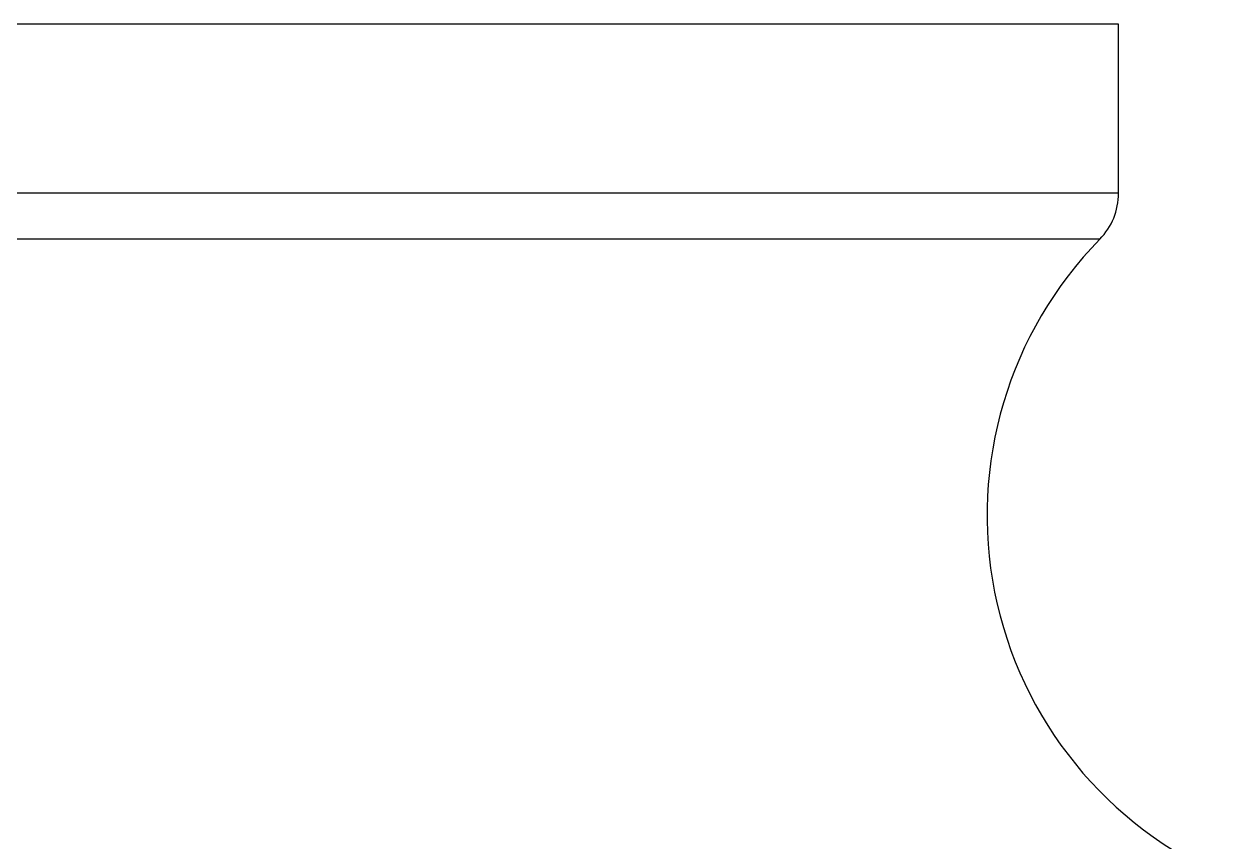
# Model space of a CAD drawing. Header units: inches. Extents: x 24920 to 61775, y 10942 to 38819.
# Drawn here: x 58778.86 to 58788.01, y 31165.62 to 31171.84 of the extents above; entities that cross this region are included whole.
import ezdxf

# ---------------------------------------------------------------- set-up
doc = ezdxf.new("R2010")
doc.units = ezdxf.units.IN
doc.header["$MEASUREMENT"] = 0
doc.layers.add('FF-FIXT', color=2, linetype='Continuous')

# ---------------------------------------------------------------- blocks, each defined once
blk = doc.blocks.new('sgg')
at = {"layer": 'FF-FIXT', "color": 8, "ltscale": 3}
for p, q in [((58782.5567, 30996.3426), (58753.3137, 30996.3425)), ((58787.1843, 30996.3427), (58782.5567, 30996.3426)), ((58787.1844, 30995.0562), (58787.1843, 30996.3427)), ((58782.5085, 30995.0561), (58753.3137, 30995.0559)), ((58787.1844, 30995.0562), (58782.5085, 30995.0561)), ((58782.477, 30994.7061), (58753.4566, 30994.706)), ((58787.0415, 30994.7062), (58782.477, 30994.7061))]:
    blk.add_line(p, q, dxfattribs=at)
for centre, radius, start, end in [((58786.6844, 30995.0562), 0.5, 315.58591, 0.00122), ((58789.1844, 30992.6067), 3, 135.58591, 246.92294)]:
    blk.add_arc(centre, radius, start, end, dxfattribs=at)

msp = doc.modelspace()

# ---------------------------------------------------------------- block references
msp.add_blockref('sgg', (0, 175.5))

doc.saveas('drawing.dxf')
